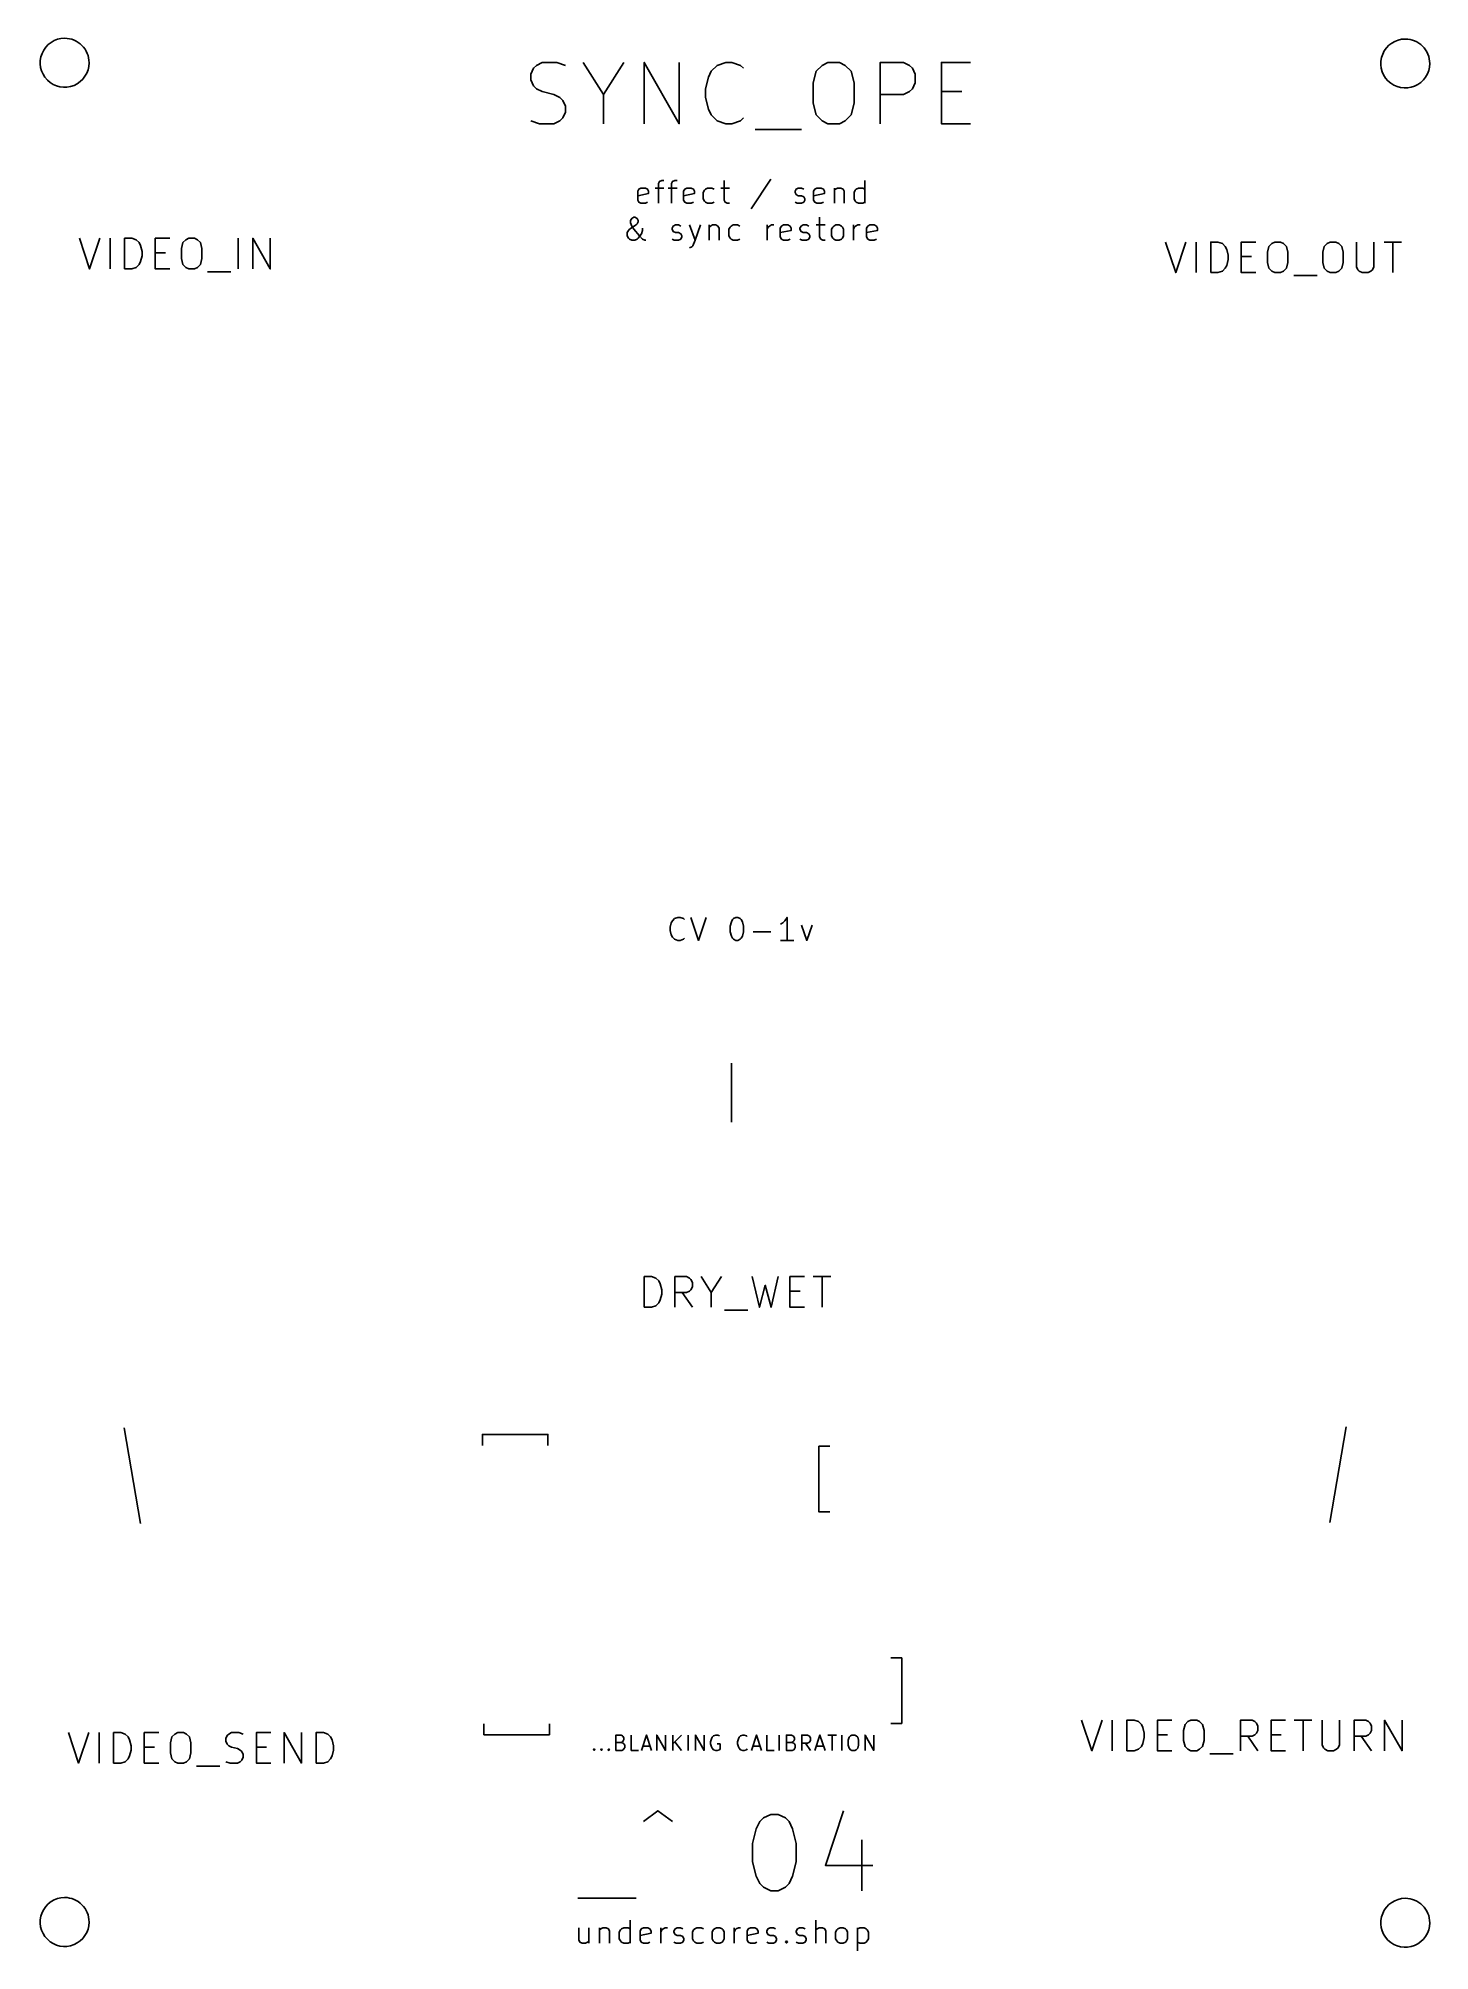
# Model space of a CAD drawing. Header units: centimetres. Extents: x 0.5 to 9.6, y 0.2 to 12.7.
import ezdxf

# ---------------------------------------------------------------- set-up
doc = ezdxf.new("R2010")
doc.units = ezdxf.units.CM
doc.layers.get('0').update_dxf_attribs({"linetype": 'CONTINUOUS'})

msp = doc.modelspace()

# ---------------------------------------------------------------- linework, layer by layer
at = {"color": 7}
for points in [[(0.7025, 12.67002)], [(9.4675, 12.66502)], [(5.692262, 12.511568), (5.768452, 12.511568), (5.806548, 12.49252), (5.844643, 12.454425), (5.86369, 12.378234), (5.86369, 12.244901), (5.844643, 12.16871), (5.806548, 12.130615), (5.768452, 12.111568), (5.692262, 12.111568), (5.654167, 12.130615), (5.616071, 12.16871), (5.597024, 12.244901), (5.597024, 12.378234), (5.616071, 12.454425), (5.654167, 12.49252)], [(5.7455, 11.349413), (5.731214, 11.356556), (5.724071, 11.363699), (5.716929, 11.377984), (5.716929, 11.420841), (5.724071, 11.435127), (5.731214, 11.44227), (5.7455, 11.449413), (5.766929, 11.449413), (5.781214, 11.44227), (5.788357, 11.435127), (5.7955, 11.420841), (5.7955, 11.377984), (5.788357, 11.363699), (5.781214, 11.356556), (5.766929, 11.349413)], [(1.094643, 11.162544), (1.094643, 11.362544), (1.142262, 11.362544), (1.170833, 11.35302), (1.189881, 11.333972), (1.199405, 11.314925), (1.208929, 11.27683), (1.208929, 11.248258), (1.199405, 11.210163), (1.189881, 11.191115), (1.170833, 11.172068), (1.142262, 11.162544)], [(1.51369, 11.362544), (1.551786, 11.362544), (1.570833, 11.35302), (1.589881, 11.333972), (1.599405, 11.295877), (1.599405, 11.229211), (1.589881, 11.191115), (1.570833, 11.172068), (1.551786, 11.162544), (1.51369, 11.162544), (1.494643, 11.172068), (1.475595, 11.191115), (1.466071, 11.229211), (1.466071, 11.295877), (1.475595, 11.333972), (1.494643, 11.35302)], [(8.19531, 11.137544), (8.19531, 11.337544), (8.242929, 11.337544), (8.2715, 11.32802), (8.290548, 11.308972), (8.300071, 11.289925), (8.309595, 11.25183), (8.309595, 11.223258), (8.300071, 11.185163), (8.290548, 11.166115), (8.2715, 11.147068), (8.242929, 11.137544)], [(8.614357, 11.337544), (8.652452, 11.337544), (8.6715, 11.32802), (8.690548, 11.308972), (8.700071, 11.270877), (8.700071, 11.204211), (8.690548, 11.166115), (8.6715, 11.147068), (8.652452, 11.137544), (8.614357, 11.137544), (8.59531, 11.147068), (8.576262, 11.166115), (8.566738, 11.204211), (8.566738, 11.270877), (8.576262, 11.308972), (8.59531, 11.32802)], [(8.976262, 11.337544), (9.014357, 11.337544), (9.033405, 11.32802), (9.052452, 11.308972), (9.061976, 11.270877), (9.061976, 11.204211), (9.052452, 11.166115), (9.033405, 11.147068), (9.014357, 11.137544), (8.976262, 11.137544), (8.957214, 11.147068), (8.938167, 11.166115), (8.928643, 11.204211), (8.928643, 11.270877), (8.938167, 11.308972), (8.957214, 11.32802)], [(5.090357, 6.922163), (5.104643, 6.922163), (5.118929, 6.91502), (5.126071, 6.907877), (5.133214, 6.893592), (5.140357, 6.86502), (5.140357, 6.829306), (5.133214, 6.800734), (5.126071, 6.786449), (5.118929, 6.779306), (5.104643, 6.772163), (5.090357, 6.772163), (5.076071, 6.779306), (5.068929, 6.786449), (5.061786, 6.800734), (5.054643, 6.829306), (5.054643, 6.86502), (5.061786, 6.893592), (5.068929, 6.907877), (5.076071, 6.91502)], [(4.492262, 4.374544), (4.492262, 4.574544), (4.539881, 4.574544), (4.568452, 4.56502), (4.5875, 4.545972), (4.597024, 4.526925), (4.606548, 4.48883), (4.606548, 4.460258), (4.597024, 4.422163), (4.5875, 4.403115), (4.568452, 4.384068), (4.539881, 4.374544)], [(7.646833, 1.474544), (7.646833, 1.674544), (7.694452, 1.674544), (7.723024, 1.66502), (7.742071, 1.645972), (7.751595, 1.626925), (7.761119, 1.58883), (7.761119, 1.560258), (7.751595, 1.522163), (7.742071, 1.503115), (7.723024, 1.484068), (7.694452, 1.474544)], [(8.065881, 1.674544), (8.103976, 1.674544), (8.123024, 1.66502), (8.142071, 1.645972), (8.151595, 1.607877), (8.151595, 1.541211), (8.142071, 1.503115), (8.123024, 1.484068), (8.103976, 1.474544), (8.065881, 1.474544), (8.046833, 1.484068), (8.027786, 1.503115), (8.018262, 1.541211), (8.018262, 1.607877), (8.027786, 1.645972), (8.046833, 1.66502)], [(1.022548, 1.393544), (1.022548, 1.593544), (1.070167, 1.593544), (1.098738, 1.58402), (1.117786, 1.564972), (1.12731, 1.545925), (1.136833, 1.50783), (1.136833, 1.479258), (1.12731, 1.441163), (1.117786, 1.422115), (1.098738, 1.403068), (1.070167, 1.393544)], [(1.441595, 1.593544), (1.47969, 1.593544), (1.498738, 1.58402), (1.517786, 1.564972), (1.52731, 1.526877), (1.52731, 1.46021), (1.517786, 1.422115), (1.498738, 1.403068), (1.47969, 1.393544), (1.441595, 1.393544), (1.422548, 1.403068), (1.4035, 1.422115), (1.393976, 1.46021), (1.393976, 1.526877), (1.4035, 1.564972), (1.422548, 1.58402)], [(2.346357, 1.393544), (2.346357, 1.593544), (2.393976, 1.593544), (2.422548, 1.58402), (2.441595, 1.564972), (2.451119, 1.545925), (2.460643, 1.50783), (2.460643, 1.479258), (2.451119, 1.441163), (2.441595, 1.422115), (2.422548, 1.403068), (2.393976, 1.393544)], [(5.849929, 1.576782), (5.868976, 1.576782), (5.8785, 1.57202), (5.888024, 1.562496), (5.892786, 1.543449), (5.892786, 1.510115), (5.888024, 1.491068), (5.8785, 1.481544), (5.868976, 1.476782), (5.849929, 1.476782), (5.840405, 1.481544), (5.830881, 1.491068), (5.826119, 1.510115), (5.826119, 1.543449), (5.830881, 1.562496), (5.840405, 1.57202)], [(5.319405, 1.05883), (5.367024, 1.05883), (5.414643, 1.03502), (5.438452, 1.01121), (5.462262, 0.963591), (5.486071, 0.868353), (5.486071, 0.749306), (5.462262, 0.654068), (5.438452, 0.606449), (5.414643, 0.582639), (5.367024, 0.55883), (5.319405, 0.55883), (5.271786, 0.582639), (5.247976, 0.606449), (5.224167, 0.654068), (5.200357, 0.749306), (5.200357, 0.868353), (5.224167, 0.963591), (5.247976, 1.01121), (5.271786, 1.03502)], [(0.7025, 0.51502)], [(9.4675, 0.51002)], [(4.964643, 0.217163), (4.950357, 0.224306), (4.943214, 0.231449), (4.936071, 0.245734), (4.936071, 0.288591), (4.943214, 0.302877), (4.950357, 0.31002), (4.964643, 0.317163), (4.986071, 0.317163), (5.000357, 0.31002), (5.0075, 0.302877), (5.014643, 0.288591), (5.014643, 0.245734), (5.0075, 0.231449), (5.000357, 0.224306), (4.986071, 0.217163)], [(5.771786, 0.217163), (5.7575, 0.224306), (5.750357, 0.231449), (5.743214, 0.245734), (5.743214, 0.288591), (5.750357, 0.302877), (5.7575, 0.31002), (5.771786, 0.317163), (5.793214, 0.317163), (5.8075, 0.31002), (5.814643, 0.302877), (5.821786, 0.288591), (5.821786, 0.245734), (5.814643, 0.231449), (5.8075, 0.224306), (5.793214, 0.217163)]]:
    msp.add_lwpolyline(points, close=True, dxfattribs=at)
for points in [[(3.749405, 12.130615), (3.806548, 12.111568), (3.901786, 12.111568), (3.939881, 12.130615), (3.958929, 12.149663), (3.977976, 12.187758), (3.977976, 12.225853), (3.958929, 12.263949), (3.939881, 12.282996), (3.901786, 12.302044), (3.825595, 12.321091), (3.7875, 12.340139), (3.768452, 12.359187), (3.749405, 12.397282), (3.749405, 12.435377), (3.768452, 12.473472), (3.7875, 12.49252), (3.825595, 12.511568), (3.920833, 12.511568), (3.977976, 12.49252)], [(4.092262, 12.511568), (4.225595, 12.302044), (4.358929, 12.511568)], [(4.492262, 12.111568), (4.492262, 12.511568), (4.720833, 12.111568), (4.720833, 12.511568)], [(5.139881, 12.149663), (5.120833, 12.130615), (5.06369, 12.111568), (5.025595, 12.111568), (4.968452, 12.130615), (4.930357, 12.16871), (4.91131, 12.206806), (4.892262, 12.282996), (4.892262, 12.340139), (4.91131, 12.41633), (4.930357, 12.454425), (4.968452, 12.49252), (5.025595, 12.511568), (5.06369, 12.511568), (5.120833, 12.49252), (5.139881, 12.473472)], [(6.035119, 12.111568), (6.035119, 12.511568), (6.1875, 12.511568), (6.225595, 12.49252), (6.244643, 12.473472), (6.26369, 12.435377), (6.26369, 12.378234), (6.244643, 12.340139), (6.225595, 12.321091), (6.1875, 12.302044), (6.035119, 12.302044)], [(6.625595, 12.111568), (6.435119, 12.111568), (6.435119, 12.511568), (6.625595, 12.511568)], [(4.225595, 12.302044), (4.225595, 12.111568)], [(6.435119, 12.321091), (6.568452, 12.321091)], [(5.216071, 12.073472), (5.520833, 12.073472)], [(4.513357, 11.598056), (4.499071, 11.590913), (4.4705, 11.590913), (4.456214, 11.598056), (4.449071, 11.612341), (4.449071, 11.669484), (4.456214, 11.68377), (4.4705, 11.690913), (4.499071, 11.690913), (4.513357, 11.68377), (4.5205, 11.669484), (4.5205, 11.655199), (4.449071, 11.640913)], [(4.563357, 11.690913), (4.6205, 11.690913)], [(4.584786, 11.590913), (4.584786, 11.719484), (4.591929, 11.73377), (4.606214, 11.740913), (4.6205, 11.740913)], [(4.649071, 11.690913), (4.706214, 11.690913)], [(4.6705, 11.590913), (4.6705, 11.719484), (4.677643, 11.73377), (4.691929, 11.740913), (4.706214, 11.740913)], [(4.813357, 11.598056), (4.799071, 11.590913), (4.7705, 11.590913), (4.756214, 11.598056), (4.749071, 11.612341), (4.749071, 11.669484), (4.756214, 11.68377), (4.7705, 11.690913), (4.799071, 11.690913), (4.813357, 11.68377), (4.8205, 11.669484), (4.8205, 11.655199), (4.749071, 11.640913)], [(4.949071, 11.598056), (4.934786, 11.590913), (4.906214, 11.590913), (4.891929, 11.598056), (4.884786, 11.605199), (4.877643, 11.619484), (4.877643, 11.662342), (4.884786, 11.676627), (4.891929, 11.68377), (4.906214, 11.690913), (4.934786, 11.690913), (4.949071, 11.68377)], [(4.991929, 11.690913), (5.049071, 11.690913)], [(5.013357, 11.740913), (5.013357, 11.612341), (5.0205, 11.598056), (5.034786, 11.590913), (5.049071, 11.590913)], [(5.3205, 11.748056), (5.191929, 11.555199)], [(5.477643, 11.598056), (5.491929, 11.590913), (5.5205, 11.590913), (5.534786, 11.598056), (5.541929, 11.612341), (5.541929, 11.619484), (5.534786, 11.63377), (5.5205, 11.640913), (5.499071, 11.640913), (5.484786, 11.648056), (5.477643, 11.662342), (5.477643, 11.669484), (5.484786, 11.68377), (5.499071, 11.690913), (5.5205, 11.690913), (5.534786, 11.68377)], [(5.663357, 11.598056), (5.649071, 11.590913), (5.6205, 11.590913), (5.606214, 11.598056), (5.599071, 11.612341), (5.599071, 11.669484), (5.606214, 11.68377), (5.6205, 11.690913), (5.649071, 11.690913), (5.663357, 11.68377), (5.6705, 11.669484), (5.6705, 11.655199), (5.599071, 11.640913)], [(5.734786, 11.690913), (5.734786, 11.590913)], [(5.734786, 11.676627), (5.741929, 11.68377), (5.756214, 11.690913), (5.777643, 11.690913), (5.791929, 11.68377), (5.799071, 11.669484), (5.799071, 11.590913)], [(5.934786, 11.598056), (5.9205, 11.590913), (5.891929, 11.590913), (5.877643, 11.598056), (5.8705, 11.605199), (5.863357, 11.619484), (5.863357, 11.662342), (5.8705, 11.676627), (5.877643, 11.68377), (5.891929, 11.690913), (5.9205, 11.690913), (5.934786, 11.68377)], [(5.934786, 11.590913), (5.934786, 11.740913)], [(4.502643, 11.349413), (4.4955, 11.349413), (4.481214, 11.356556), (4.459786, 11.377984), (4.424071, 11.420841), (4.409786, 11.44227), (4.402643, 11.463699), (4.402643, 11.477984), (4.409786, 11.49227), (4.424071, 11.499413), (4.431214, 11.499413), (4.4455, 11.49227), (4.452643, 11.477984), (4.452643, 11.470842), (4.4455, 11.456556), (4.438357, 11.449413), (4.3955, 11.420841), (4.388357, 11.413699), (4.381214, 11.399413), (4.381214, 11.377984), (4.388357, 11.363699), (4.3955, 11.356556), (4.409786, 11.349413), (4.431214, 11.349413), (4.4455, 11.356556), (4.452643, 11.363699), (4.474071, 11.39227), (4.481214, 11.413699), (4.481214, 11.427984)], [(4.674071, 11.356556), (4.688357, 11.349413), (4.716929, 11.349413), (4.731214, 11.356556), (4.738357, 11.370842), (4.738357, 11.377984), (4.731214, 11.39227), (4.716929, 11.399413), (4.6955, 11.399413), (4.681214, 11.406556), (4.674071, 11.420841), (4.674071, 11.427984), (4.681214, 11.44227), (4.6955, 11.449413), (4.716929, 11.449413), (4.731214, 11.44227)], [(4.788357, 11.449413), (4.824071, 11.349413)], [(4.859786, 11.449413), (4.824071, 11.349413), (4.809786, 11.313699), (4.802643, 11.306556), (4.788357, 11.299413)], [(4.916929, 11.449413), (4.916929, 11.349413)], [(4.916929, 11.435127), (4.924071, 11.44227), (4.938357, 11.449413), (4.959786, 11.449413), (4.974071, 11.44227), (4.981214, 11.427984), (4.981214, 11.349413)], [(5.116929, 11.356556), (5.102643, 11.349413), (5.074071, 11.349413), (5.059786, 11.356556), (5.052643, 11.363699), (5.0455, 11.377984), (5.0455, 11.420841), (5.052643, 11.435127), (5.059786, 11.44227), (5.074071, 11.449413), (5.102643, 11.449413), (5.116929, 11.44227)], [(5.2955, 11.349413), (5.2955, 11.449413)], [(5.2955, 11.420841), (5.302643, 11.435127), (5.309786, 11.44227), (5.324071, 11.449413), (5.338357, 11.449413)], [(5.4455, 11.356556), (5.431214, 11.349413), (5.402643, 11.349413), (5.388357, 11.356556), (5.381214, 11.370842), (5.381214, 11.427984), (5.388357, 11.44227), (5.402643, 11.449413), (5.431214, 11.449413), (5.4455, 11.44227), (5.452643, 11.427984), (5.452643, 11.413699), (5.381214, 11.399413)], [(5.509786, 11.356556), (5.524071, 11.349413), (5.552643, 11.349413), (5.566929, 11.356556), (5.574071, 11.370842), (5.574071, 11.377984), (5.566929, 11.39227), (5.552643, 11.399413), (5.531214, 11.399413), (5.516929, 11.406556), (5.509786, 11.420841), (5.509786, 11.427984), (5.516929, 11.44227), (5.531214, 11.449413), (5.552643, 11.449413), (5.566929, 11.44227)], [(5.616929, 11.449413), (5.674071, 11.449413)], [(5.638357, 11.499413), (5.638357, 11.370842), (5.6455, 11.356556), (5.659786, 11.349413), (5.674071, 11.349413)], [(5.859786, 11.349413), (5.859786, 11.449413)], [(5.859786, 11.420841), (5.866929, 11.435127), (5.874071, 11.44227), (5.888357, 11.449413), (5.902643, 11.449413)], [(6.009786, 11.356556), (5.9955, 11.349413), (5.966929, 11.349413), (5.952643, 11.356556), (5.9455, 11.370842), (5.9455, 11.427984), (5.952643, 11.44227), (5.966929, 11.449413), (5.9955, 11.449413), (6.009786, 11.44227), (6.016929, 11.427984), (6.016929, 11.413699), (5.9455, 11.399413)], [(0.799405, 11.362544), (0.866071, 11.162544), (0.932738, 11.362544)], [(0.999405, 11.162544), (0.999405, 11.362544)], [(1.389881, 11.162544), (1.294643, 11.162544), (1.294643, 11.362544), (1.389881, 11.362544)], [(1.294643, 11.267306), (1.36131, 11.267306)], [(1.8375, 11.162544), (1.8375, 11.362544)], [(1.932738, 11.162544), (1.932738, 11.362544), (2.047024, 11.162544), (2.047024, 11.362544)], [(7.900071, 11.337544), (7.966738, 11.137544), (8.033405, 11.337544)], [(8.100071, 11.137544), (8.100071, 11.337544)], [(8.490548, 11.137544), (8.39531, 11.137544), (8.39531, 11.337544), (8.490548, 11.337544)], [(9.14769, 11.337544), (9.14769, 11.175639), (9.157214, 11.156592), (9.166738, 11.147068), (9.185786, 11.137544), (9.223881, 11.137544), (9.242929, 11.147068), (9.252452, 11.156592), (9.261976, 11.175639), (9.261976, 11.337544)], [(9.328643, 11.337544), (9.442929, 11.337544)], [(9.385786, 11.137544), (9.385786, 11.337544)], [(1.6375, 11.143496), (1.789881, 11.143496)], [(8.39531, 11.242306), (8.461976, 11.242306)], [(8.738167, 11.118496), (8.890548, 11.118496)], [(4.754643, 6.786449), (4.7475, 6.779306), (4.726071, 6.772163), (4.711786, 6.772163), (4.690357, 6.779306), (4.676071, 6.793591), (4.668929, 6.807877), (4.661786, 6.836449), (4.661786, 6.857877), (4.668929, 6.886449), (4.676071, 6.900734), (4.690357, 6.91502), (4.711786, 6.922163), (4.726071, 6.922163), (4.7475, 6.91502), (4.754643, 6.907877)], [(4.7975, 6.922163), (4.8475, 6.772163), (4.8975, 6.922163)], [(5.426071, 6.772163), (5.426071, 6.922163), (5.411786, 6.900734), (5.3975, 6.886449), (5.383214, 6.879306)], [(5.204643, 6.829306), (5.318929, 6.829306)], [(5.468929, 6.772163), (5.383214, 6.772163)], [(5.518929, 6.872163), (5.554643, 6.772163), (5.590357, 6.872163)], [(5.0625, 5.58502), (5.0625, 5.97002)], [(4.692262, 4.374544), (4.692262, 4.574544), (4.768452, 4.574544), (4.7875, 4.56502), (4.797024, 4.555496), (4.806548, 4.536449), (4.806548, 4.507877), (4.797024, 4.48883), (4.7875, 4.479306), (4.768452, 4.469782), (4.692262, 4.469782)], [(4.86369, 4.574544), (4.930357, 4.469782), (4.997024, 4.574544)], [(5.197024, 4.574544), (5.244643, 4.374544), (5.282738, 4.517401), (5.320833, 4.374544), (5.368452, 4.574544)], [(5.539881, 4.374544), (5.444643, 4.374544), (5.444643, 4.574544), (5.539881, 4.574544)], [(5.597024, 4.574544), (5.71131, 4.574544)], [(5.654167, 4.374544), (5.654167, 4.574544)], [(4.806548, 4.374544), (4.739881, 4.469782)], [(4.930357, 4.469782), (4.930357, 4.374544)], [(5.444643, 4.479306), (5.51131, 4.479306)], [(5.016071, 4.355496), (5.168452, 4.355496)], [(1.1975, 2.96002), (1.0925, 3.58502)], [(3.433786, 3.470877), (3.433786, 3.542306), (3.862357, 3.542306), (3.862357, 3.470877)], [(9.08, 3.59252), (8.975, 2.96752)], [(5.705643, 3.036306), (5.634214, 3.036306), (5.634214, 3.464877), (5.705643, 3.464877)], [(6.104357, 1.653306), (6.175786, 1.653306), (6.175786, 2.081877), (6.104357, 2.081877)], [(3.443786, 1.651163), (3.443786, 1.579734), (3.872357, 1.579734), (3.872357, 1.651163)], [(7.351595, 1.674544), (7.418262, 1.474544), (7.484929, 1.674544)], [(7.551595, 1.474544), (7.551595, 1.674544)], [(7.942071, 1.474544), (7.846833, 1.474544), (7.846833, 1.674544), (7.942071, 1.674544)], [(8.38969, 1.474544), (8.38969, 1.674544), (8.465881, 1.674544), (8.484929, 1.66502), (8.494452, 1.655496), (8.503976, 1.636449), (8.503976, 1.607877), (8.494452, 1.58883), (8.484929, 1.579306), (8.465881, 1.569782), (8.38969, 1.569782)], [(8.684929, 1.474544), (8.58969, 1.474544), (8.58969, 1.674544), (8.684929, 1.674544)], [(8.742071, 1.674544), (8.856357, 1.674544)], [(8.799214, 1.474544), (8.799214, 1.674544)], [(8.923024, 1.674544), (8.923024, 1.512639), (8.932548, 1.493591), (8.942071, 1.484068), (8.961119, 1.474544), (8.999214, 1.474544), (9.018262, 1.484068), (9.027786, 1.493591), (9.03731, 1.512639), (9.03731, 1.674544)], [(9.132548, 1.474544), (9.132548, 1.674544), (9.208738, 1.674544), (9.227786, 1.66502), (9.23731, 1.655496), (9.246833, 1.636449), (9.246833, 1.607877), (9.23731, 1.58883), (9.227786, 1.579306), (9.208738, 1.569782), (9.132548, 1.569782)], [(9.332548, 1.474544), (9.332548, 1.674544), (9.446833, 1.474544), (9.446833, 1.674544)], [(0.72731, 1.593544), (0.793976, 1.393544), (0.860643, 1.593544)], [(0.92731, 1.393544), (0.92731, 1.593544)], [(1.317786, 1.393544), (1.222548, 1.393544), (1.222548, 1.593544), (1.317786, 1.593544)], [(1.755881, 1.403068), (1.784452, 1.393544), (1.832071, 1.393544), (1.851119, 1.403068), (1.860643, 1.412591), (1.870167, 1.431639), (1.870167, 1.450687), (1.860643, 1.469734), (1.851119, 1.479258), (1.832071, 1.488782), (1.793976, 1.498306), (1.774929, 1.50783), (1.765405, 1.517353), (1.755881, 1.536401), (1.755881, 1.555449), (1.765405, 1.574496), (1.774929, 1.58402), (1.793976, 1.593544), (1.841595, 1.593544), (1.870167, 1.58402)], [(2.051119, 1.393544), (1.955881, 1.393544), (1.955881, 1.593544), (2.051119, 1.593544)], [(2.136833, 1.393544), (2.136833, 1.593544), (2.251119, 1.393544), (2.251119, 1.593544)], [(4.340405, 1.529163), (4.35469, 1.524401), (4.359452, 1.519639), (4.364214, 1.510115), (4.364214, 1.49583), (4.359452, 1.486306), (4.35469, 1.481544), (4.345167, 1.476782), (4.307071, 1.476782), (4.307071, 1.576782), (4.340405, 1.576782), (4.349929, 1.57202), (4.35469, 1.567258), (4.359452, 1.557734), (4.359452, 1.54821), (4.35469, 1.538687), (4.349929, 1.533925), (4.340405, 1.529163), (4.307071, 1.529163)], [(4.45469, 1.476782), (4.407071, 1.476782), (4.407071, 1.576782)], [(4.473738, 1.476782), (4.507071, 1.576782), (4.540405, 1.476782)], [(4.483262, 1.505353), (4.530881, 1.505353)], [(4.573738, 1.476782), (4.573738, 1.576782), (4.630881, 1.476782), (4.630881, 1.576782)], [(4.6785, 1.476782), (4.6785, 1.576782)], [(4.735643, 1.576782), (4.6785, 1.519639)], [(4.735643, 1.476782), (4.692786, 1.533925)], [(4.7785, 1.476782), (4.7785, 1.576782)], [(4.826119, 1.476782), (4.826119, 1.576782), (4.883262, 1.476782), (4.883262, 1.576782)], [(4.983262, 1.57202), (4.973738, 1.576782), (4.959452, 1.576782), (4.945167, 1.57202), (4.935643, 1.562496), (4.930881, 1.552972), (4.926119, 1.533925), (4.926119, 1.519639), (4.930881, 1.500591), (4.935643, 1.491068), (4.945167, 1.481544), (4.959452, 1.476782), (4.968976, 1.476782), (4.983262, 1.481544), (4.988024, 1.486306), (4.988024, 1.519639), (4.968976, 1.519639)], [(5.164214, 1.486306), (5.159452, 1.481544), (5.145167, 1.476782), (5.135643, 1.476782), (5.121357, 1.481544), (5.111833, 1.491068), (5.107071, 1.500591), (5.10231, 1.519639), (5.10231, 1.533925), (5.107071, 1.552972), (5.111833, 1.562496), (5.121357, 1.57202), (5.135643, 1.576782), (5.145167, 1.576782), (5.159452, 1.57202), (5.164214, 1.567258)], [(5.192786, 1.476782), (5.226119, 1.576782), (5.259452, 1.476782)], [(5.20231, 1.505353), (5.249929, 1.505353)], [(5.340405, 1.476782), (5.292786, 1.476782), (5.292786, 1.576782)], [(5.373738, 1.476782), (5.373738, 1.576782)], [(5.45469, 1.529163), (5.468976, 1.524401), (5.473738, 1.519639), (5.4785, 1.510115), (5.4785, 1.49583), (5.473738, 1.486306), (5.468976, 1.481544), (5.459452, 1.476782), (5.421357, 1.476782), (5.421357, 1.576782), (5.45469, 1.576782), (5.464214, 1.57202), (5.468976, 1.567258), (5.473738, 1.557734), (5.473738, 1.54821), (5.468976, 1.538687), (5.464214, 1.533925), (5.45469, 1.529163), (5.421357, 1.529163)], [(5.521357, 1.476782), (5.521357, 1.576782), (5.559452, 1.576782), (5.568976, 1.57202), (5.573738, 1.567258), (5.5785, 1.557734), (5.5785, 1.543449), (5.573738, 1.533925), (5.568976, 1.529163), (5.559452, 1.524401), (5.521357, 1.524401)], [(5.5785, 1.476782), (5.545167, 1.524401)], [(5.607071, 1.476782), (5.640405, 1.576782), (5.673738, 1.476782)], [(5.616595, 1.505353), (5.664214, 1.505353)], [(5.692786, 1.576782), (5.749929, 1.576782)], [(5.721357, 1.476782), (5.721357, 1.576782)], [(5.783262, 1.476782), (5.783262, 1.576782)], [(5.935643, 1.476782), (5.935643, 1.576782), (5.992786, 1.476782), (5.992786, 1.576782)], [(7.846833, 1.579306), (7.9135, 1.579306)], [(8.503976, 1.474544), (8.43731, 1.569782)], [(8.58969, 1.579306), (8.656357, 1.579306)], [(9.246833, 1.474544), (9.180167, 1.569782)], [(1.222548, 1.498306), (1.289214, 1.498306)], [(1.955881, 1.498306), (2.022548, 1.498306)], [(4.164214, 1.486306), (4.168976, 1.481544), (4.164214, 1.476782), (4.159452, 1.481544), (4.164214, 1.486306), (4.164214, 1.476782)], [(4.211833, 1.486306), (4.216595, 1.481544), (4.211833, 1.476782), (4.207071, 1.481544), (4.211833, 1.486306), (4.211833, 1.476782)], [(4.259452, 1.486306), (4.264214, 1.481544), (4.259452, 1.476782), (4.25469, 1.481544), (4.259452, 1.486306), (4.259452, 1.476782)], [(8.18969, 1.455496), (8.342071, 1.455496)], [(1.565405, 1.374496), (1.717786, 1.374496)], [(4.486071, 1.01121), (4.58131, 1.082639), (4.676548, 1.01121)], [(5.795595, 1.082639), (5.676548, 0.725496), (5.986071, 0.725496)], [(5.914643, 0.892163), (5.914643, 0.55883)], [(4.0575, 0.51121), (4.438452, 0.51121)], [(4.064643, 0.317163), (4.064643, 0.238592), (4.071786, 0.224306), (4.086071, 0.217163), (4.1075, 0.217163), (4.121786, 0.224306), (4.128929, 0.231449)], [(4.128929, 0.317163), (4.128929, 0.217163)], [(4.200357, 0.317163), (4.200357, 0.217163)], [(4.200357, 0.302877), (4.2075, 0.31002), (4.221786, 0.317163), (4.243214, 0.317163), (4.2575, 0.31002), (4.264643, 0.295734), (4.264643, 0.217163)], [(4.400357, 0.224306), (4.386071, 0.217163), (4.3575, 0.217163), (4.343214, 0.224306), (4.336071, 0.231449), (4.328928, 0.245734), (4.328928, 0.288591), (4.336071, 0.302877), (4.343214, 0.31002), (4.3575, 0.317163), (4.386071, 0.317163), (4.400357, 0.31002)], [(4.400357, 0.217163), (4.400357, 0.367163)], [(4.528929, 0.224306), (4.514643, 0.217163), (4.486071, 0.217163), (4.471786, 0.224306), (4.464643, 0.238592), (4.464643, 0.295734), (4.471786, 0.31002), (4.486071, 0.317163), (4.514643, 0.317163), (4.528929, 0.31002), (4.536071, 0.295734), (4.536071, 0.281449), (4.464643, 0.267163)], [(4.600357, 0.217163), (4.600357, 0.317163)], [(4.600357, 0.288591), (4.6075, 0.302877), (4.614643, 0.31002), (4.628929, 0.317163), (4.643214, 0.317163)], [(4.686071, 0.224306), (4.700357, 0.217163), (4.728929, 0.217163), (4.743214, 0.224306), (4.750357, 0.238592), (4.750357, 0.245734), (4.743214, 0.26002), (4.728929, 0.267163), (4.7075, 0.267163), (4.693214, 0.274306), (4.686071, 0.288591), (4.686071, 0.295734), (4.693214, 0.31002), (4.7075, 0.317163), (4.728929, 0.317163), (4.743214, 0.31002)], [(4.878929, 0.224306), (4.864643, 0.217163), (4.836071, 0.217163), (4.821786, 0.224306), (4.814643, 0.231449), (4.8075, 0.245734), (4.8075, 0.288591), (4.814643, 0.302877), (4.821786, 0.31002), (4.836071, 0.317163), (4.864643, 0.317163), (4.878929, 0.31002)], [(5.078929, 0.217163), (5.078929, 0.317163)], [(5.078929, 0.288591), (5.086071, 0.302877), (5.093214, 0.31002), (5.1075, 0.317163), (5.121786, 0.317163)], [(5.228929, 0.224306), (5.214643, 0.217163), (5.186071, 0.217163), (5.171786, 0.224306), (5.164643, 0.238592), (5.164643, 0.295734), (5.171786, 0.31002), (5.186071, 0.317163), (5.214643, 0.317163), (5.228929, 0.31002), (5.236071, 0.295734), (5.236071, 0.281449), (5.164643, 0.267163)], [(5.293214, 0.224306), (5.3075, 0.217163), (5.336071, 0.217163), (5.350357, 0.224306), (5.3575, 0.238592), (5.3575, 0.245734), (5.350357, 0.26002), (5.336071, 0.267163), (5.314643, 0.267163), (5.300357, 0.274306), (5.293214, 0.288591), (5.293214, 0.295734), (5.300357, 0.31002), (5.314643, 0.317163), (5.336071, 0.317163), (5.350357, 0.31002)], [(5.486071, 0.224306), (5.500357, 0.217163), (5.528929, 0.217163), (5.543214, 0.224306), (5.550357, 0.238592), (5.550357, 0.245734), (5.543214, 0.26002), (5.528929, 0.267163), (5.5075, 0.267163), (5.493214, 0.274306), (5.486071, 0.288591), (5.486071, 0.295734), (5.493214, 0.31002), (5.5075, 0.317163), (5.528929, 0.317163), (5.543214, 0.31002)], [(5.614643, 0.217163), (5.614643, 0.367163)], [(5.678929, 0.217163), (5.678929, 0.295734), (5.671786, 0.31002), (5.6575, 0.317163), (5.636071, 0.317163), (5.621786, 0.31002), (5.614643, 0.302877)], [(5.886071, 0.317163), (5.886071, 0.167163)], [(5.886071, 0.31002), (5.900357, 0.317163), (5.928929, 0.317163), (5.943214, 0.31002), (5.950357, 0.302877), (5.9575, 0.288591), (5.9575, 0.245734), (5.950357, 0.231449), (5.943214, 0.224306), (5.928929, 0.217163), (5.900357, 0.217163), (5.886071, 0.224306)], [(5.421786, 0.231449), (5.428929, 0.224306), (5.421786, 0.217163), (5.414643, 0.224306), (5.421786, 0.231449), (5.421786, 0.217163)]]:
    msp.add_lwpolyline(points, dxfattribs=at)
for points in [[(0.7025, 12.67002), (0.637786, 12.67002), (0.579444, 12.631037), (0.554679, 12.571249)], [(0.815637, 12.623157), (0.785631, 12.653163), (0.744935, 12.67002), (0.7025, 12.67002)], [(9.4675, 12.66502), (9.402786, 12.66502), (9.344444, 12.626037), (9.319679, 12.566249)], [(9.580637, 12.618157), (9.550631, 12.648163), (9.509935, 12.66502), (9.4675, 12.66502)], [(0.554679, 12.571249), (0.529914, 12.511461), (0.543603, 12.442643), (0.589363, 12.396883)], [(0.763729, 12.362199), (0.823517, 12.386964), (0.8625, 12.445306), (0.8625, 12.51002)], [(0.8625, 12.51002), (0.8625, 12.552455), (0.845643, 12.593151), (0.815637, 12.623157)], [(9.319679, 12.566249), (9.294914, 12.506461), (9.308603, 12.437643), (9.354363, 12.391883)], [(9.528729, 12.357199), (9.588517, 12.381964), (9.6275, 12.440306), (9.6275, 12.50502)], [(9.6275, 12.50502), (9.6275, 12.547455), (9.610643, 12.588151), (9.580637, 12.618157)], [(0.589363, 12.396883), (0.635123, 12.351123), (0.703941, 12.337434), (0.763729, 12.362199)], [(9.354363, 12.391883), (9.400123, 12.346123), (9.468941, 12.332434), (9.528729, 12.357199)], [(0.7025, 0.51502), (0.637786, 0.51502), (0.579444, 0.476037), (0.554679, 0.416249)], [(0.815637, 0.468157), (0.785631, 0.498163), (0.744935, 0.51502), (0.7025, 0.51502)], [(9.4675, 0.51002), (9.402786, 0.51002), (9.344444, 0.471037), (9.319679, 0.411249)], [(9.580637, 0.463157), (9.550631, 0.493163), (9.509935, 0.51002), (9.4675, 0.51002)], [(0.554679, 0.416249), (0.529914, 0.356461), (0.543603, 0.287643), (0.589363, 0.241883)], [(0.8625, 0.35502), (0.8625, 0.397455), (0.845643, 0.438151), (0.815637, 0.468157)], [(9.319679, 0.411249), (9.294914, 0.351461), (9.308603, 0.282643), (9.354363, 0.236883)], [(9.6275, 0.35002), (9.6275, 0.392455), (9.610643, 0.433151), (9.580637, 0.463157)], [(0.763729, 0.207199), (0.823517, 0.231964), (0.8625, 0.290306), (0.8625, 0.35502)], [(9.528729, 0.202199), (9.588517, 0.226964), (9.6275, 0.285306), (9.6275, 0.35002)], [(0.589363, 0.241883), (0.635123, 0.196123), (0.703941, 0.182434), (0.763729, 0.207199)], [(9.354363, 0.236883), (9.400123, 0.191123), (9.468941, 0.177434), (9.528729, 0.202199)]]:
    msp.add_open_spline(points, degree=3, dxfattribs=at)

doc.saveas('drawing.dxf')
